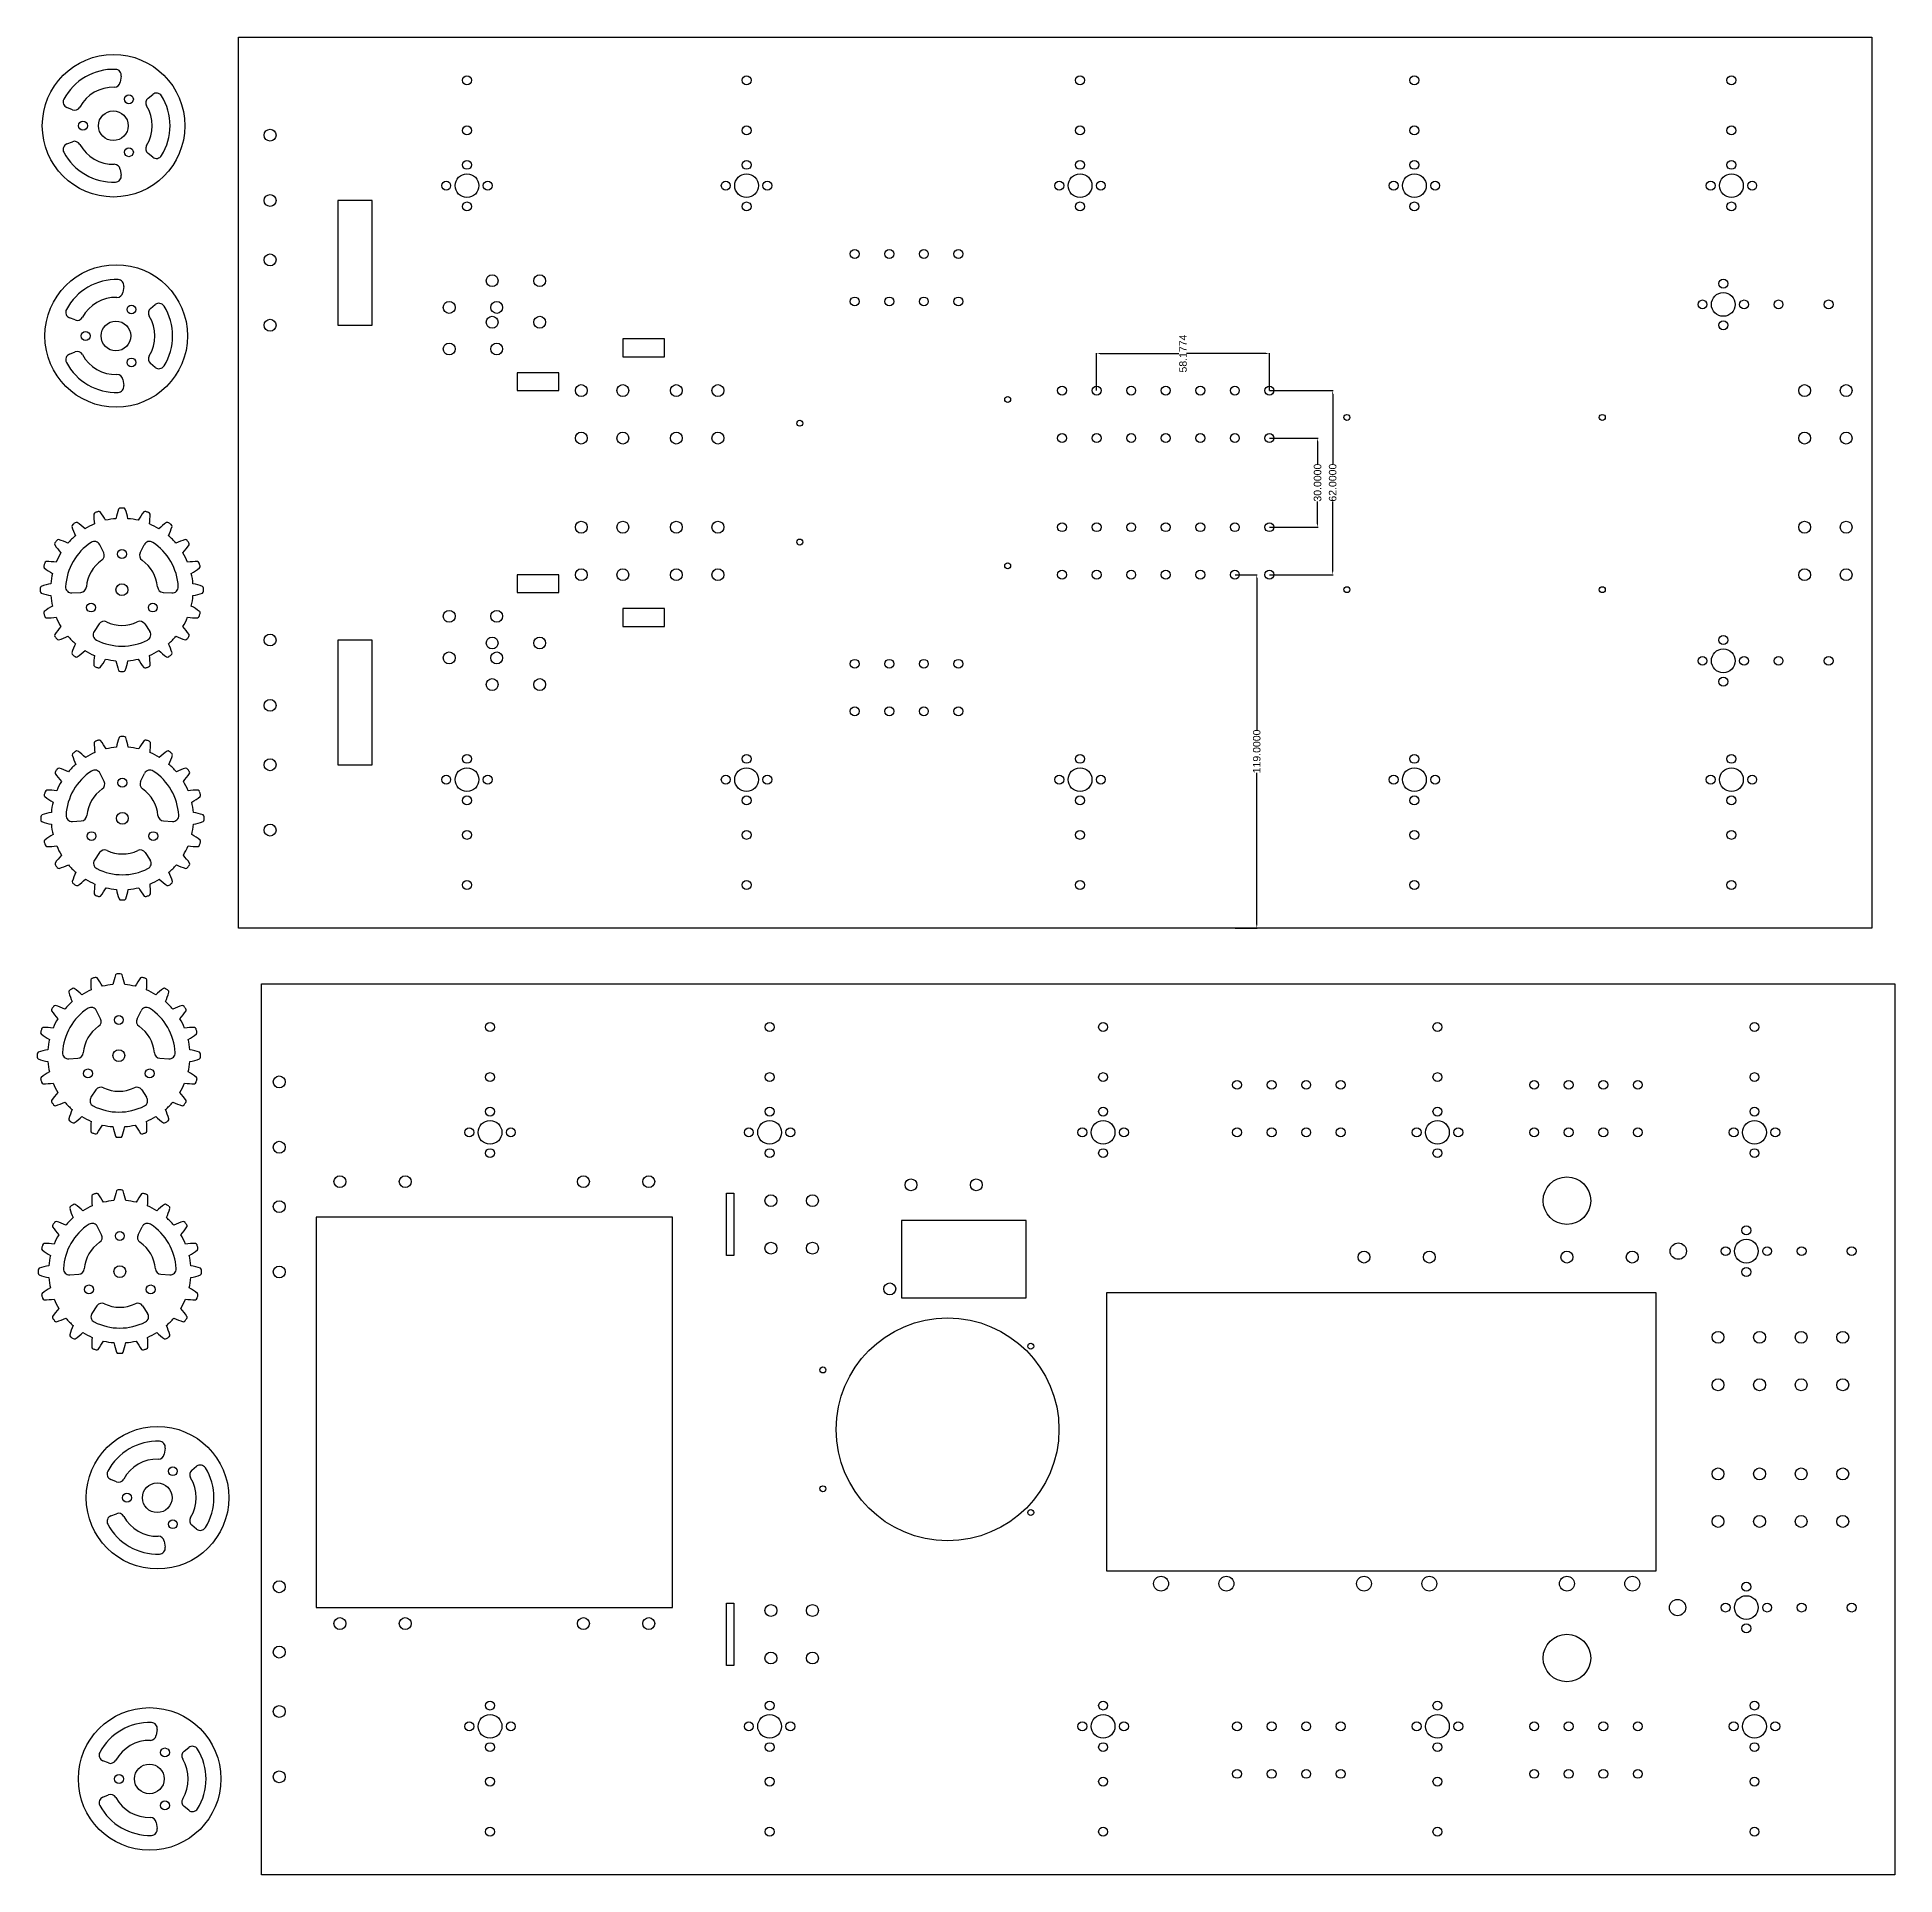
# Model space of a CAD drawing. Header units: millimetres. Extents: x -3146 to 345, y 429 to 1544.
# Drawn here: x -280 to 345, y 429 to 1048 of the extents above; entities that cross this region are included whole.
import ezdxf

# ---------------------------------------------------------------- set-up
doc = ezdxf.new("R2010")
doc.units = ezdxf.units.MM
doc.header["$MEASUREMENT"] = 0
doc.styles.get("Standard").update_dxf_attribs({"font": 'arial.ttf'})
doc.dimstyles.get("Standard").update_dxf_attribs({"dimtxt": 2.53, "dimasz": 1.18, "dimexe": 0.18, "dimexo": 0.0625, "dimgap": 0.09, "dimtad": 0, "dimtih": 1, "dimtoh": 1, "dimdec": 4, "dimzin": 0, "dimdsep": 46, "dimtxsty": 'Standard', "dimcen": 0.09, "dimclrd": 2, "dimclre": 2, "dimclrt": 2, "dimadec": 0, "dimazin": 0, "dimtfac": 1, "dimtdec": 4, "dimtofl": 0, "dimtmove": 0, "dimatfit": 3, "dimfxl": 1, "dimtolj": 1, "dimtzin": 0, "dimarcsym": 0})

# ---------------------------------------------------------------- blocks, each defined once
blk = doc.blocks.new('*U99')
for centre, radius, start, end in [((21.77, -6.54), 24.24, 160.76982, 168.71307), ((-0.48, 1.02), 0.771, 91.70127, 146.03005), ((0, -25.71), 27.5, 88.9582, 91.0418), ((0.47, 1.01), 0.78, 34.30076, 87.96792), ((-21.77, -6.54), 24.24, 11.28693, 19.23018)]:
    blk.add_arc(centre, radius, start, end)
blk = doc.blocks.new('*U100')
at = {"color": 0, "linetype": 'ByBlock', "lineweight": -2, "transparency": 16777216}
for p, rotation in [((309.5, 235.58), 17.99999999999997), ((325.39, 235.58), 341.9999999999999), ((302.33, 231.93), 35.99999999999999), ((332.55, 231.93), 324), ((296.64, 226.24), 54), ((338.24, 226.24), 305.9999999999999), ((292.99, 219.07), 72), ((341.89, 219.07), 287.9999999999999), ((291.73, 211.13), 90), ((343.15, 211.13), 269.9999999999999), ((292.99, 203.18), 108), ((341.89, 203.18), 251.9999999999999), ((296.64, 196.02), 126), ((338.24, 196.02), 234), ((302.33, 190.33), 144), ((309.5, 186.68), 162.0000000000001), ((325.39, 186.68), 198), ((332.55, 190.33), 216), ((317.44, 185.42), 180)]:
    blk.add_blockref('*U99', p, dxfattribs=dict(at, rotation=rotation))
blk.add_blockref('*U99', (317.44, 236.84), dxfattribs=at)
blk = doc.blocks.new('*U109')
for centre, radius, start, end in [((21.77, -6.54), 24.24, 160.76982, 168.71307), ((-0.48, 1.02), 0.771, 91.70127, 146.03005), ((0, -25.71), 27.5, 88.9582, 91.0418), ((0.47, 1.01), 0.78, 34.30076, 87.96792), ((-21.77, -6.54), 24.24, 11.28693, 19.23018)]:
    blk.add_arc(centre, radius, start, end)
blk = doc.blocks.new('*U110')
at = {"color": 0, "linetype": 'ByBlock', "lineweight": -2, "transparency": 16777216}
for p, rotation in [((309.5, 235.58), 17.99999999999997), ((325.39, 235.58), 341.9999999999999), ((302.33, 231.93), 35.99999999999999), ((332.55, 231.93), 324), ((296.64, 226.24), 54), ((338.24, 226.24), 305.9999999999999), ((292.99, 219.07), 72), ((341.89, 219.07), 287.9999999999999), ((291.73, 211.13), 90), ((343.15, 211.13), 269.9999999999999), ((292.99, 203.18), 108), ((341.89, 203.18), 251.9999999999999), ((296.64, 196.02), 126), ((338.24, 196.02), 234), ((302.33, 190.33), 144), ((309.5, 186.68), 162.0000000000001), ((325.39, 186.68), 198), ((332.55, 190.33), 216), ((317.44, 185.42), 180)]:
    blk.add_blockref('*U109', p, dxfattribs=dict(at, rotation=rotation))
blk.add_blockref('*U109', (317.44, 236.84), dxfattribs=at)
blk = doc.blocks.new('*U113')
for centre, radius, start, end in [((21.77, -6.54), 24.24, 160.76982, 168.71307), ((-0.48, 1.02), 0.771, 91.70127, 146.03005), ((0, -25.71), 27.5, 88.9582, 91.0418), ((0.47, 1.01), 0.78, 34.30076, 87.96792), ((-21.77, -6.54), 24.24, 11.28693, 19.23018)]:
    blk.add_arc(centre, radius, start, end)
blk = doc.blocks.new('*U114')
at = {"color": 0, "linetype": 'ByBlock', "lineweight": -2, "transparency": 16777216}
for p, rotation in [((309.5, 235.58), 17.99999999999997), ((325.39, 235.58), 341.9999999999999), ((302.33, 231.93), 35.99999999999999), ((332.55, 231.93), 324), ((296.64, 226.24), 54), ((338.24, 226.24), 305.9999999999999), ((292.99, 219.07), 72), ((341.89, 219.07), 287.9999999999999), ((291.73, 211.13), 90), ((343.15, 211.13), 269.9999999999999), ((292.99, 203.18), 108), ((341.89, 203.18), 251.9999999999999), ((296.64, 196.02), 126), ((338.24, 196.02), 234), ((302.33, 190.33), 144), ((309.5, 186.68), 162.0000000000001), ((325.39, 186.68), 198), ((332.55, 190.33), 216), ((317.44, 185.42), 180)]:
    blk.add_blockref('*U113', p, dxfattribs=dict(at, rotation=rotation))
blk.add_blockref('*U113', (317.44, 236.84), dxfattribs=at)
blk = doc.blocks.new('*U117')
for centre, radius, start, end in [((21.77, -6.54), 24.24, 160.76982, 168.71307), ((-0.48, 1.02), 0.771, 91.70127, 146.03005), ((0, -25.71), 27.5, 88.9582, 91.0418), ((0.47, 1.01), 0.78, 34.30076, 87.96792), ((-21.77, -6.54), 24.24, 11.28693, 19.23018)]:
    blk.add_arc(centre, radius, start, end)
blk = doc.blocks.new('*U118')
at = {"color": 0, "linetype": 'ByBlock', "lineweight": -2, "transparency": 16777216}
for p, rotation in [((309.5, 235.58), 17.99999999999997), ((325.39, 235.58), 341.9999999999999), ((302.33, 231.93), 35.99999999999999), ((332.55, 231.93), 324), ((296.64, 226.24), 54), ((338.24, 226.24), 305.9999999999999), ((292.99, 219.07), 72), ((341.89, 219.07), 287.9999999999999), ((291.73, 211.13), 90), ((343.15, 211.13), 269.9999999999999), ((292.99, 203.18), 108), ((341.89, 203.18), 251.9999999999999), ((296.64, 196.02), 126), ((338.24, 196.02), 234), ((302.33, 190.33), 144), ((309.5, 186.68), 162.0000000000001), ((325.39, 186.68), 198), ((332.55, 190.33), 216), ((317.44, 185.42), 180)]:
    blk.add_blockref('*U117', p, dxfattribs=dict(at, rotation=rotation))
blk.add_blockref('*U117', (317.44, 236.84), dxfattribs=at)
blk = doc.blocks.new('*D119')
at = {"color": 2, "lineweight": -2, "transparency": 16777216}
for p, q in [((134.59, 913.07), (150.93, 913.07)), ((150.75, 911.89), (150.75, 904.39)), ((150.75, 884.25), (150.75, 891.75)), ((134.59, 883.07), (150.93, 883.07))]:
    blk.add_line(p, q, dxfattribs=at)
at = {"color": 2, "transparency": 16777216}
for points in [[(150.55, 911.89), (150.94, 911.89), (150.75, 913.07)], [(150.55, 884.25), (150.94, 884.25), (150.75, 883.07)]]:
    blk.add_solid(points, dxfattribs=at)
at = {"layer": 'Defpoints', "color": 0, "transparency": 16777216}
for p in [(134.53, 913.07), (134.53, 883.07), (150.75, 883.07)]:
    blk.add_point(p, dxfattribs=at)
at = {"color": 2, "transparency": 16777216, "insert": (150.75, 898.07), "char_height": 2.53, "attachment_point": 5, "rotation": 90}
blk.add_mtext('\\A1;30.0000', dxfattribs=at)
blk = doc.blocks.new('*D120')
at = {"color": 2, "lineweight": -2, "transparency": 16777216}
for p, q in [((134.59, 929.07), (156.01, 929.07)), ((155.83, 927.89), (155.83, 904.4)), ((155.83, 868.25), (155.83, 891.74)), ((134.59, 867.07), (156.01, 867.07))]:
    blk.add_line(p, q, dxfattribs=at)
at = {"color": 2, "transparency": 16777216}
for points in [[(155.63, 927.89), (156.03, 927.89), (155.83, 929.07)], [(155.63, 868.25), (156.03, 868.25), (155.83, 867.07)]]:
    blk.add_solid(points, dxfattribs=at)
at = {"layer": 'Defpoints', "color": 0, "transparency": 16777216}
for p in [(134.53, 929.07), (134.53, 867.07), (155.83, 867.07)]:
    blk.add_point(p, dxfattribs=at)
at = {"color": 2, "transparency": 16777216, "insert": (155.83, 898.07), "char_height": 2.53, "attachment_point": 5, "rotation": 90}
blk.add_mtext('\\A1;62.0000', dxfattribs=at)
blk = doc.blocks.new('*D123')
at = {"color": 2, "lineweight": -2, "transparency": 16777216}
for p, q in [((76.35, 929.13), (76.35, 941.72)), ((77.53, 941.54), (104.06, 941.54)), ((133.35, 941.54), (106.82, 941.54)), ((134.53, 929.13), (134.53, 941.72))]:
    blk.add_line(p, q, dxfattribs=at)
at = {"color": 2, "transparency": 16777216}
for points in [[(77.53, 941.35), (77.53, 941.74), (76.35, 941.54)], [(133.35, 941.35), (133.35, 941.74), (134.53, 941.54)]]:
    blk.add_solid(points, dxfattribs=at)
at = {"layer": 'Defpoints', "color": 0, "transparency": 16777216}
for p in [(134.53, 941.54), (76.35, 929.07), (134.53, 929.07)]:
    blk.add_point(p, dxfattribs=at)
at = {"color": 2, "transparency": 16777216, "insert": (105.44, 941.54), "char_height": 2.53, "attachment_point": 5, "rotation": 90}
blk.add_mtext('\\A1;58.1774', dxfattribs=at)
blk = doc.blocks.new('*D124')
at = {"color": 2, "lineweight": -2, "transparency": 16777216}
for p, q in [((122.96, 867.07), (130.45, 867.07)), ((130.27, 865.89), (130.27, 814.76)), ((130.27, 749.25), (130.27, 800.39)), ((122.96, 748.07), (130.45, 748.07))]:
    blk.add_line(p, q, dxfattribs=at)
at = {"color": 2, "transparency": 16777216}
for points in [[(130.07, 865.89), (130.46, 865.89), (130.27, 867.07)], [(130.07, 749.25), (130.46, 749.25), (130.27, 748.07)]]:
    blk.add_solid(points, dxfattribs=at)
at = {"layer": 'Defpoints', "color": 0, "transparency": 16777216}
for p in [(122.89, 867.07), (122.89, 748.07), (130.27, 748.07)]:
    blk.add_point(p, dxfattribs=at)
at = {"color": 2, "transparency": 16777216, "insert": (130.27, 807.57), "char_height": 2.53, "attachment_point": 5, "rotation": 90}
blk.add_mtext('\\A1;119.0000', dxfattribs=at)

msp = doc.modelspace()

# ---------------------------------------------------------------- linework, layer by layer
for p, q in [((-252.0908, 1034.93388), (-252.39739, 1032.94146)), ((-243.06415, 1027.55291), (-241.49195, 1028.81463)), ((-268.51341, 1023.63687), (-270.39219, 1024.36757)), ((-270.39219, 1012.12907), (-268.51341, 1012.85977)), ((-241.49195, 1007.68201), (-243.06415, 1008.94374)), ((-252.39739, 1003.55519), (-252.0908, 1001.56276)), ((-251.21711, 964.13915), (-251.52369, 962.14673)), ((-242.19045, 956.75818), (-240.61825, 958.0199)), ((-267.63971, 952.84215), (-269.51849, 953.57285)), ((-269.51849, 941.33435), (-267.63971, 942.06505)), ((-251.52369, 932.76046), (-251.21711, 930.76804)), ((-240.61825, 936.88729), (-242.19045, 938.14901)), ((-257.98322, 874.44867), (-259.32297, 877.16141)), ((-245.7116, 874.44867), (-244.37185, 877.16141)), ((-268.69385, 860.93057), (-265.67468, 861.12668)), ((-238.02014, 861.12668), (-235.00097, 860.93057)), ((-259.53886, 850.49914), (-261.21829, 847.98252)), ((-244.15596, 850.49914), (-242.47653, 847.98252)), ((-236.73773, 839.38289), (-236.71416, 839.34757)), ((-257.83015, 797.47405), (-259.1699, 800.18679)), ((-245.55853, 797.47405), (-244.21878, 800.18679)), ((-268.54078, 783.95595), (-265.52161, 784.15206)), ((-237.86707, 784.15206), (-234.8479, 783.95595)), ((-259.38579, 773.52452), (-261.06522, 771.0079)), ((-244.00289, 773.52452), (-242.32346, 771.0079)), ((-236.58466, 762.40827), (-236.56109, 762.37295)), ((-259.02968, 717.57007), (-260.36943, 720.28281)), ((-246.75806, 717.57007), (-245.41831, 720.28281)), ((-269.74031, 704.05197), (-266.72114, 704.24808)), ((-239.0666, 704.24808), (-236.04743, 704.05197)), ((-260.58532, 693.62054), (-262.26475, 691.10391)), ((-245.20241, 693.62054), (-243.52299, 691.10391)), ((-237.78419, 682.50428), (-237.76062, 682.46897)), ((-258.69876, 644.83898), (-260.03851, 647.55171)), ((-246.42714, 644.83898), (-245.08739, 647.55171)), ((-269.40939, 631.32088), (-266.39022, 631.51699)), ((-238.73568, 631.51699), (-235.71651, 631.32088)), ((-260.2544, 620.88945), (-261.93383, 618.37282)), ((-244.87149, 620.88945), (-243.19207, 618.37282)), ((-237.45327, 609.77319), (-237.4297, 609.73787)), ((-237.29318, 572.98459), (-237.59976, 570.99217)), ((-228.26652, 565.60362), (-226.69433, 566.86534)), ((-253.71578, 561.68759), (-255.59456, 562.41829)), ((-255.59456, 550.17979), (-253.71578, 550.91049)), ((-226.69433, 545.73273), (-228.26652, 546.99445)), ((-237.59976, 541.6059), (-237.29318, 539.61348)), ((-239.96158, 478.2858), (-240.26817, 476.29338)), ((-230.93493, 470.90483), (-229.36273, 472.16655)), ((-256.38418, 466.98879), (-258.26297, 467.71949)), ((-258.26297, 455.48099), (-256.38418, 456.21169)), ((-229.36273, 451.03393), (-230.93493, 452.29566)), ((-240.26817, 446.90711), (-239.96158, 444.91468))]:
    msp.add_line(p, q)
for points in [[(-212.63863, 1048.07163), (337.36137, 1048.07163), (337.36137, 748.07163), (-212.63863, 748.07163)], [(-179.20328, 993.07163), (-179.20328, 951.07163), (-167.58674, 951.07163), (-167.58674, 993.07163)], [(-83.17733, 946.47994), (-83.17733, 940.47994), (-69.17733, 940.47994), (-69.17733, 946.47994)], [(-118.74155, 935.07163), (-118.74155, 929.07163), (-104.74155, 929.07163), (-104.74155, 935.07163)], [(-118.74155, 867.07163), (-118.74155, 861.07163), (-104.74155, 861.07163), (-104.74155, 867.07163)], [(-83.17733, 855.66333), (-83.17733, 849.66333), (-69.17733, 849.66333), (-69.17733, 855.66333)], [(-179.20328, 845.07163), (-179.20328, 803.07163), (-167.58674, 803.07163), (-167.58674, 845.07163)], [(-204.8735, 729.30954), (345.1265, 729.30954), (345.1265, 429.30954), (-204.8735, 429.30954)], [(-48.3303, 637.80954), (-48.3303, 658.80954), (-45.8303, 658.80954), (-45.8303, 637.80954)], [(-186.46229, 650.71045), (-186.46229, 519.30954), (-66.46229, 519.30954), (-66.46229, 650.71045)], [(10.59458, 649.64777), (10.59458, 623.64777), (52.59458, 623.64777), (52.59458, 649.64777)], [(79.70541, 625.30687), (79.70541, 531.71032), (264.70541, 531.71032), (264.70541, 625.30687)], [(-48.3303, 499.80954), (-48.3303, 520.80954), (-45.8303, 520.80954), (-45.8303, 499.80954)]]:
    msp.add_lwpolyline(points, close=True)
for centre, radius in [((-254.65832, 1018.24832), 24), ((-135.66442, 1033.54163), 1.5), ((-41.51914, 1033.54163), 1.5), ((70.77002, 1033.54163), 1.5), ((183.34835, 1033.54163), 1.5), ((290.09605, 1033.54163), 1.5), ((-249.50832, 1027.16838), 1.5), ((-264.95832, 1018.24832), 1.5), ((-254.74832, 1018.24832), 5), ((-201.94915, 1015.07163), 2), ((-135.66442, 1016.67163), 1.5), ((-41.51914, 1016.67163), 1.5), ((70.77002, 1016.67163), 1.5), ((183.34835, 1016.67163), 1.5), ((290.09605, 1016.67163), 1.5), ((-249.50832, 1009.32826), 1.5), ((-135.66442, 998.07163), 4), ((-135.66442, 1005.07163), 1.5), ((-41.51914, 998.07163), 4), ((-41.51914, 1005.07163), 1.5), ((70.77002, 998.07163), 4), ((70.77002, 1005.07163), 1.5), ((183.34835, 998.07163), 4), ((183.34835, 1005.07163), 1.5), ((290.09605, 998.07163), 4), ((290.09605, 1005.07163), 1.5), ((-201.94915, 993.07163), 2), ((-142.66442, 998.07163), 1.5), ((-128.66442, 998.07163), 1.5), ((-48.51914, 998.07163), 1.5), ((-34.51914, 998.07163), 1.5), ((63.77002, 998.07163), 1.5), ((77.77002, 998.07163), 1.5), ((176.34835, 998.07163), 1.5), ((190.34835, 998.07163), 1.5), ((283.09605, 998.07163), 1.5), ((297.09605, 998.07163), 1.5), ((-135.66442, 991.07163), 1.5), ((-41.51914, 991.07163), 1.5), ((70.77002, 991.07163), 1.5), ((183.34835, 991.07163), 1.5), ((290.09605, 991.07163), 1.5), ((-5.09736, 975.07163), 1.5), ((6.53811, 975.07163), 1.5), ((18.17359, 975.07163), 1.5), ((29.80907, 975.07163), 1.5), ((-253.78462, 947.4536), 24), ((-201.94915, 973.07163), 2), ((-127.17733, 966.07163), 2), ((-111.17733, 966.07163), 2), ((287.36137, 965.07163), 1.5), ((-248.63462, 956.37366), 1.5), ((-141.65253, 957.07163), 2), ((-125.65253, 957.07163), 2), ((-5.09736, 959.07163), 1.5), ((6.53811, 959.07163), 1.5), ((18.17359, 959.07163), 1.5), ((29.80907, 959.07163), 1.5), ((280.36137, 958.07163), 1.5), ((287.36137, 958.07163), 4), ((294.36137, 958.07163), 1.5), ((305.96137, 958.07163), 1.5), ((322.83137, 958.07163), 1.5), ((-253.87462, 947.4536), 5), ((-201.94915, 951.07163), 2), ((-127.17733, 952.07163), 2), ((-111.17733, 952.07163), 2), ((287.36137, 951.07163), 1.5), ((-264.08462, 947.4536), 1.5), ((-141.65253, 943.07163), 2), ((-125.65253, 943.07163), 2), ((-248.63462, 938.53353), 1.5), ((-97.17733, 929.07163), 2), ((-83.17733, 929.07163), 2), ((-65.17733, 929.07163), 2), ((-51.17733, 929.07163), 2), ((46.40457, 926.07163), 1), ((64.7155, 929.07163), 1.5), ((76.35098, 929.07163), 1.5), ((87.98645, 929.07163), 1.5), ((99.62193, 929.07163), 1.5), ((111.25741, 929.07163), 1.5), ((122.89289, 929.07163), 1.5), ((134.52836, 929.07163), 1.5), ((314.74271, 929.07163), 2), ((328.74271, 929.07163), 2), ((160.61497, 920.03295), 1), ((246.61501, 920.03304), 1), ((-97.17733, 913.07163), 2), ((-83.17733, 913.07163), 2), ((-65.17733, 913.07163), 2), ((-51.17733, 913.07163), 2), ((-23.59543, 918.07163), 1), ((64.7155, 913.07163), 1.5), ((76.35098, 913.07163), 1.5), ((87.98645, 913.07163), 1.5), ((99.62193, 913.07163), 1.5), ((111.25741, 913.07163), 1.5), ((122.89289, 913.07163), 1.5), ((134.52836, 913.07163), 1.5), ((314.74271, 913.07163), 2), ((328.74271, 913.07163), 2), ((-97.17733, 883.07163), 2), ((-83.17733, 883.07163), 2), ((-65.17733, 883.07163), 2), ((-51.17733, 883.07163), 2), ((64.7155, 883.07163), 1.5), ((76.35098, 883.07163), 1.5), ((87.98645, 883.07163), 1.5), ((99.62193, 883.07163), 1.5), ((111.25741, 883.07163), 1.5), ((122.89289, 883.07163), 1.5), ((134.52836, 883.07163), 1.5), ((314.74271, 883.07163), 2), ((328.74271, 883.07163), 2), ((-23.59543, 878.07163), 1), ((-251.84741, 874.02483), 1.5), ((46.40457, 870.07163), 1), ((-251.84741, 862.02483), 2), ((-97.17733, 867.07163), 2), ((-83.17733, 867.07163), 2), ((-65.17733, 867.07163), 2), ((-51.17733, 867.07163), 2), ((64.7155, 867.07163), 1.5), ((76.35098, 867.07163), 1.5), ((87.98645, 867.07163), 1.5), ((99.62193, 867.07163), 1.5), ((111.25741, 867.07163), 1.5), ((122.89289, 867.07163), 1.5), ((134.52836, 867.07163), 1.5), ((314.74271, 867.07163), 2), ((328.74271, 867.07163), 2), ((-262.23971, 856.02483), 1.5), ((-241.45511, 856.02483), 1.5), ((160.61542, 862.03264), 1), ((246.61501, 862.03264), 1), ((-141.65253, 853.07163), 2), ((-125.65253, 853.07163), 2), ((-201.94915, 845.07163), 2), ((-127.17733, 844.07846), 2), ((-111.17733, 844.07846), 2), ((287.36137, 845.07163), 1.5), ((-141.65253, 839.07163), 2), ((-125.65253, 839.07163), 2), ((-5.09736, 837.07163), 1.5), ((6.53811, 837.07163), 1.5), ((18.17359, 837.07163), 1.5), ((29.80907, 837.07163), 1.5), ((280.36137, 838.07163), 1.5), ((287.36137, 838.07163), 4), ((294.36137, 838.07163), 1.5), ((305.96137, 838.07163), 1.5), ((322.83137, 838.07163), 1.5), ((-127.17733, 830.07846), 2), ((-111.17733, 830.07846), 2), ((287.36137, 831.07163), 1.5), ((-201.94915, 823.07163), 2), ((-5.09736, 821.07163), 1.5), ((6.53811, 821.07163), 1.5), ((18.17359, 821.07163), 1.5), ((29.80907, 821.07163), 1.5), ((-201.94915, 803.07163), 2), ((-135.66442, 798.07163), 4), ((-135.66442, 805.07163), 1.5), ((-41.51914, 798.07163), 4), ((-41.51914, 805.07163), 1.5), ((70.77002, 798.07163), 4), ((70.77002, 805.07163), 1.5), ((183.34835, 798.07163), 4), ((183.34835, 805.07163), 1.5), ((290.09605, 798.07163), 4), ((290.09605, 805.07163), 1.5), ((-251.69434, 797.05021), 1.5), ((-142.66442, 798.07163), 1.5), ((-128.66442, 798.07163), 1.5), ((-48.51914, 798.07163), 1.5), ((-34.51914, 798.07163), 1.5), ((63.77002, 798.07163), 1.5), ((77.77002, 798.07163), 1.5), ((176.34835, 798.07163), 1.5), ((190.34835, 798.07163), 1.5), ((283.09605, 798.07163), 1.5), ((297.09605, 798.07163), 1.5), ((-135.66442, 791.07163), 1.5), ((-41.51914, 791.07163), 1.5), ((70.77002, 791.07163), 1.5), ((183.34835, 791.07163), 1.5), ((290.09605, 791.07163), 1.5), ((-251.69434, 785.05021), 2), ((-201.94915, 781.07163), 2), ((-262.08665, 779.05021), 1.5), ((-241.30204, 779.05021), 1.5), ((-135.66442, 779.47163), 1.5), ((-41.51914, 779.47163), 1.5), ((70.77002, 779.47163), 1.5), ((183.34835, 779.47163), 1.5), ((290.09605, 779.47163), 1.5), ((-135.66442, 762.60163), 1.5), ((-41.51914, 762.60163), 1.5), ((70.77002, 762.60163), 1.5), ((183.34835, 762.60163), 1.5), ((290.09605, 762.60163), 1.5), ((-252.89387, 717.14623), 1.5), ((-127.89929, 714.77954), 1.5), ((-33.75401, 714.77954), 1.5), ((78.53515, 714.77954), 1.5), ((191.11348, 714.77954), 1.5), ((297.86118, 714.77954), 1.5), ((-252.89387, 705.14623), 2), ((-263.28617, 699.14623), 1.5), ((-242.50156, 699.14623), 1.5), ((-198.8735, 696.30954), 2), ((-127.89929, 697.90954), 1.5), ((-33.75401, 697.90954), 1.5), ((78.53515, 697.90954), 1.5), ((123.6434, 695.30954), 1.5), ((135.27888, 695.30954), 1.5), ((146.91435, 695.30954), 1.5), ((158.54983, 695.30954), 1.5), ((191.11348, 697.90954), 1.5), ((223.67712, 695.30954), 1.5), ((235.3126, 695.30954), 1.5), ((246.94808, 695.30954), 1.5), ((258.58355, 695.30954), 1.5), ((297.86118, 697.90954), 1.5), ((-127.89929, 679.30954), 4), ((-127.89929, 686.30954), 1.5), ((-33.75401, 679.30954), 4), ((-33.75401, 686.30954), 1.5), ((78.53515, 679.30954), 4), ((78.53515, 686.30954), 1.5), ((191.11348, 679.30954), 4), ((191.11348, 686.30954), 1.5), ((297.86118, 679.30954), 4), ((297.86118, 686.30954), 1.5), ((-198.8735, 674.30954), 2), ((-134.89929, 679.30954), 1.5), ((-120.89929, 679.30954), 1.5), ((-40.75401, 679.30954), 1.5), ((-26.75401, 679.30954), 1.5), ((71.53515, 679.30954), 1.5), ((85.53515, 679.30954), 1.5), ((123.6434, 679.30954), 1.5), ((135.27888, 679.30954), 1.5), ((146.91435, 679.30954), 1.5), ((158.54983, 679.30954), 1.5), ((184.11348, 679.30954), 1.5), ((198.11348, 679.30954), 1.5), ((223.67712, 679.30954), 1.5), ((235.3126, 679.30954), 1.5), ((246.94808, 679.30954), 1.5), ((258.58355, 679.30954), 1.5), ((290.86118, 679.30954), 1.5), ((304.86118, 679.30954), 1.5), ((-127.89929, 672.30954), 1.5), ((-33.75401, 672.30954), 1.5), ((78.53515, 672.30954), 1.5), ((191.11348, 672.30954), 1.5), ((297.86118, 672.30954), 1.5), ((-178.46229, 662.71045), 2), ((-156.46229, 662.71045), 2), ((-96.46229, 662.71045), 2), ((-74.46229, 662.71045), 2), ((13.82924, 661.64777), 2), ((35.82924, 661.64777), 2), ((234.70541, 656.30954), 8), ((-33.3303, 656.30954), 2), ((-19.3303, 656.30954), 2), ((-198.8735, 654.30954), 2), ((-252.56295, 644.41514), 1.5), ((295.1265, 646.30954), 1.5), ((-33.3303, 640.30954), 2), ((-19.3303, 640.30954), 2), ((166.38011, 637.30687), 2), ((188.38011, 637.30687), 2), ((234.70541, 637.30687), 2), ((256.70541, 637.30687), 2), ((272.21778, 639.30954), 2.75), ((288.1265, 639.30954), 1.5), ((295.1265, 639.30954), 4), ((302.1265, 639.30954), 1.5), ((313.7265, 639.30954), 1.5), ((330.5965, 639.30954), 1.5), ((-252.56295, 632.41514), 2), ((-198.8735, 632.30954), 2), ((295.1265, 632.30954), 1.5), ((-262.95525, 626.41514), 1.5), ((-242.17064, 626.41514), 1.5), ((6.69361, 626.6011), 2), ((26.1697, 579.30954), 37.5), ((54.1697, 607.30954), 1), ((285.58648, 610.30954), 2), ((299.58648, 610.30954), 2), ((313.58648, 610.30954), 2), ((327.58648, 610.30954), 2), ((-15.8303, 599.30954), 1), ((285.58648, 594.30954), 2), ((299.58648, 594.30954), 2), ((313.58648, 594.30954), 2), ((327.58648, 594.30954), 2), ((-239.86069, 556.29904), 24), ((-234.71069, 565.2191), 1.5), ((285.58648, 564.30954), 2), ((299.58648, 564.30954), 2), ((313.58648, 564.30954), 2), ((327.58648, 564.30954), 2), ((-250.16069, 556.29904), 1.5), ((-239.95069, 556.29904), 5), ((-15.8303, 559.30954), 1), ((54.1697, 551.30954), 1), ((-234.71069, 547.37897), 1.5), ((285.58648, 548.30954), 2), ((299.58648, 548.30954), 2), ((313.58648, 548.30954), 2), ((327.58648, 548.30954), 2), ((-198.8735, 526.30954), 2), ((98.0548, 527.35942), 2.5), ((120.0548, 527.35942), 2.5), ((166.38011, 527.35942), 2.5), ((188.38011, 527.35942), 2.5), ((234.70541, 527.35942), 2.5), ((256.70541, 527.35942), 2.5), ((295.1265, 526.30954), 1.5), ((-33.3303, 518.30954), 2), ((-19.3303, 518.30954), 2), ((271.95541, 519.30954), 2.75), ((288.1265, 519.30954), 1.5), ((295.1265, 519.30954), 4), ((302.1265, 519.30954), 1.5), ((313.7265, 519.30954), 1.5), ((330.5965, 519.30954), 1.5), ((-178.46229, 513.90863), 2), ((-156.46229, 513.90863), 2), ((-96.46229, 513.90863), 2), ((-74.46229, 513.90863), 2), ((295.1265, 512.30954), 1.5), ((234.70541, 502.30954), 8), ((-198.8735, 504.30954), 2), ((-33.3303, 502.30954), 2), ((-19.3303, 502.30954), 2), ((-242.52909, 461.60024), 24), ((-198.8735, 484.30954), 2), ((-127.89929, 479.30954), 4), ((-127.89929, 486.30954), 1.5), ((-33.75401, 479.30954), 4), ((-33.75401, 486.30954), 1.5), ((78.53515, 479.30954), 4), ((78.53515, 486.30954), 1.5), ((191.11348, 479.30954), 4), ((191.11348, 486.30954), 1.5), ((297.86118, 479.30954), 4), ((297.86118, 486.30954), 1.5), ((-134.89929, 479.30954), 1.5), ((-120.89929, 479.30954), 1.5), ((-40.75401, 479.30954), 1.5), ((-26.75401, 479.30954), 1.5), ((71.53515, 479.30954), 1.5), ((85.53515, 479.30954), 1.5), ((123.6434, 479.30954), 1.5), ((135.27888, 479.30954), 1.5), ((146.91435, 479.30954), 1.5), ((158.54983, 479.30954), 1.5), ((184.11348, 479.30954), 1.5), ((198.11348, 479.30954), 1.5), ((223.67712, 479.30954), 1.5), ((235.3126, 479.30954), 1.5), ((246.94808, 479.30954), 1.5), ((258.58355, 479.30954), 1.5), ((290.86118, 479.30954), 1.5), ((304.86118, 479.30954), 1.5), ((-237.37909, 470.5203), 1.5), ((-127.89929, 472.30954), 1.5), ((-33.75401, 472.30954), 1.5), ((78.53515, 472.30954), 1.5), ((191.11348, 472.30954), 1.5), ((297.86118, 472.30954), 1.5), ((-252.82909, 461.60024), 1.5), ((-242.61909, 461.60024), 5), ((-198.8735, 462.30954), 2), ((123.6434, 463.30954), 1.5), ((135.27888, 463.30954), 1.5), ((146.91435, 463.30954), 1.5), ((158.54983, 463.30954), 1.5), ((223.67712, 463.30954), 1.5), ((235.3126, 463.30954), 1.5), ((246.94808, 463.30954), 1.5), ((258.58355, 463.30954), 1.5), ((-127.89929, 460.70954), 1.5), ((-33.75401, 460.70954), 1.5), ((78.53515, 460.70954), 1.5), ((191.11348, 460.70954), 1.5), ((297.86118, 460.70954), 1.5), ((-237.37909, 452.68018), 1.5), ((-127.89929, 443.83954), 1.5), ((-33.75401, 443.83954), 1.5), ((78.53515, 443.83954), 1.5), ((191.11348, 443.83954), 1.5), ((297.86118, 443.83954), 1.5)]:
    msp.add_circle(centre, radius)
for centre, radius, start, end in [((-254.65832, 1018.24832), 19, 88.00848235, 151.99151765), ((-254.37413, 1033.24563), 2, 268.91441098, 351.25215532), ((-254.06754, 1035.23805), 2, 351.25215532, 88.00848235), ((-269.66724, 1026.23156), 2, 151.99151765, 248.74784468), ((-254.65832, 1018.24832), 13, 88.91441098, 151.08558902), ((-241.81236, 1025.99309), 2, 128.74784468, 211.08558902), ((-240.24016, 1027.25482), 2, 31.99151765, 128.74784468), ((-254.65832, 1018.24832), 19, 328.00848235, 31.99151765), ((-267.78846, 1025.50086), 2, 248.74784468, 331.08558902), ((-254.65832, 1018.24832), 13, 328.91441098, 31.08558902), ((-269.66724, 1010.26508), 2, 111.25215532, 208.00848235), ((-254.65832, 1018.24832), 19, 208.00848235, 271.99151765), ((-267.78846, 1010.99578), 2, 28.91441098, 111.25215532), ((-254.65832, 1018.24832), 13, 208.91441098, 271.08558902), ((-241.81236, 1010.50355), 2, 148.91441098, 231.25215532), ((-240.24016, 1009.24183), 2, 231.25215532, 328.00848235), ((-254.37413, 1003.25102), 2, 8.74784468, 91.08558902), ((-254.06754, 1001.25859), 2, 271.99151765, 8.74784468), ((-253.78462, 947.4536), 19, 88.00848235, 151.99151765), ((-253.19384, 964.44333), 2, 351.25215532, 88.00848235), ((-253.78462, 947.4536), 13, 88.91441098, 151.08558902), ((-253.50043, 962.4509), 2, 268.91441098, 351.25215532), ((-239.36647, 956.46009), 2, 31.99151765, 128.74784468), ((-253.78462, 947.4536), 19, 328.00848235, 31.99151765), ((-268.79354, 955.43683), 2, 151.99151765, 248.74784468), ((-266.91476, 954.70613), 2, 248.74784468, 331.08558902), ((-240.93866, 955.19836), 2, 128.74784468, 211.08558902), ((-253.78462, 947.4536), 13, 328.91441098, 31.08558902), ((-268.79354, 939.47036), 2, 111.25215532, 208.00848235), ((-253.78462, 947.4536), 19, 208.00848235, 271.99151765), ((-266.91476, 940.20106), 2, 28.91441098, 111.25215532), ((-253.78462, 947.4536), 13, 208.91441098, 271.08558902), ((-240.93866, 939.70883), 2, 148.91441098, 231.25215532), ((-253.50043, 932.45629), 2, 8.74784468, 91.08558902), ((-239.36647, 938.4471), 2, 231.25215532, 328.00848235), ((-253.19384, 930.46386), 2, 271.99151765, 8.74784468), ((-251.84741, 862.02483), 24, 112.78019185, 121.21980815), ((-251.84741, 862.02483), 24, 94.78019185, 103.21980815), ((-251.84741, 862.02483), 24, 76.78019185, 85.21980815), ((-251.84741, 862.02483), 24, 58.78019185, 67.21980815), ((-251.84741, 862.02483), 19, 123.03989953, 176.96010047), ((-251.84741, 862.02483), 24, 130.78019185, 139.21980815), ((-261.1162, 876.27578), 2, 26.2835725, 123.03989953), ((-242.57862, 876.27578), 2, 56.96010047, 153.7164275), ((-251.84741, 862.02483), 19, 3.03989953, 56.96010047), ((-251.84741, 862.02483), 24, 40.78019185, 49.21980815), ((-251.84741, 862.02483), 24, 148.78019185, 157.21980815), ((-251.84741, 862.02483), 12, 124.4967832, 175.5032168), ((-259.77645, 873.56304), 2, 304.4967832, 26.2835725), ((-243.91837, 873.56304), 2, 153.7164275, 235.5032168), ((-251.84741, 862.02483), 12, 4.4967832, 55.5032168), ((-251.84741, 862.02483), 24, 22.78019185, 31.21980815), ((-251.84741, 862.02483), 24, 166.78019185, 175.21980815), ((-251.84741, 862.02483), 24, 4.78019185, 13.21980815), ((-251.84741, 862.02483), 24, 184.78019185, 193.21980815), ((-268.82349, 862.92637), 2, 176.96010047, 273.7164275), ((-265.80431, 863.12248), 2, 273.7164275, 355.5032168), ((-237.89051, 863.12248), 2, 184.4967832, 266.2835725), ((-234.87133, 862.92637), 2, 266.2835725, 3.03989953), ((-251.84741, 862.02483), 24, 346.78019185, 355.21980815), ((-251.84741, 862.02483), 24, 202.78019185, 211.21980815), ((-257.87527, 849.38898), 2, 64.4967832, 146.2835725), ((-251.84741, 862.02483), 12, 244.4967832, 295.5032168), ((-245.81955, 849.38898), 2, 33.7164275, 115.5032168), ((-251.84741, 862.02483), 24, 328.78019185, 337.21980815), ((-251.84741, 862.02483), 24, 220.78019185, 229.21980815), ((-259.5547, 846.87235), 2, 146.2835725, 243.03989953), ((-251.84741, 862.02483), 19, 243.03989953, 296.96010047), ((-244.14012, 846.87235), 2, 296.96010047, 33.7164275), ((-251.84741, 862.02483), 24, 310.78019185, 319.21980815), ((-251.84741, 862.02483), 24, 238.78019185, 247.21980815), ((-251.84741, 862.02483), 24, 256.78019185, 265.21980815), ((-251.84741, 862.02483), 24, 274.78019185, 283.21980815), ((-251.84741, 862.02483), 24, 292.78019185, 301.21980815), ((-251.69434, 785.05021), 24, 112.78019185, 121.21980815), ((-251.69434, 785.05021), 24, 94.78019185, 103.21980815), ((-251.69434, 785.05021), 24, 76.78019185, 85.21980815), ((-251.69434, 785.05021), 24, 58.78019185, 67.21980815), ((-251.69434, 785.05021), 19, 123.03989953, 176.96010047), ((-251.69434, 785.05021), 24, 130.78019185, 139.21980815), ((-260.96313, 799.30116), 2, 26.2835725, 123.03989953), ((-242.42555, 799.30116), 2, 56.96010047, 153.7164275), ((-251.69434, 785.05021), 19, 3.03989953, 56.96010047), ((-251.69434, 785.05021), 24, 40.78019185, 49.21980815), ((-251.69434, 785.05021), 24, 148.78019185, 157.21980815), ((-251.69434, 785.05021), 12, 124.4967832, 175.5032168), ((-259.62338, 796.58843), 2, 304.4967832, 26.2835725), ((-243.7653, 796.58843), 2, 153.7164275, 235.5032168), ((-251.69434, 785.05021), 12, 4.4967832, 55.5032168), ((-251.69434, 785.05021), 24, 22.78019185, 31.21980815), ((-251.69434, 785.05021), 24, 166.78019185, 175.21980815), ((-251.69434, 785.05021), 24, 4.78019185, 13.21980815), ((-251.69434, 785.05021), 24, 184.78019185, 193.21980815), ((-268.67042, 785.95175), 2, 176.96010047, 273.7164275), ((-265.65124, 786.14786), 2, 273.7164275, 355.5032168), ((-237.73744, 786.14786), 2, 184.4967832, 266.2835725), ((-234.71826, 785.95175), 2, 266.2835725, 3.03989953), ((-251.69434, 785.05021), 24, 346.78019185, 355.21980815), ((-251.69434, 785.05021), 24, 202.78019185, 211.21980815), ((-251.69434, 785.05021), 24, 328.78019185, 337.21980815), ((-259.40163, 769.89773), 2, 146.2835725, 243.03989953), ((-257.7222, 772.41436), 2, 64.4967832, 146.2835725), ((-251.69434, 785.05021), 12, 244.4967832, 295.5032168), ((-245.66648, 772.41436), 2, 33.7164275, 115.5032168), ((-243.98705, 769.89773), 2, 296.96010047, 33.7164275), ((-251.69434, 785.05021), 24, 220.78019185, 229.21980815), ((-251.69434, 785.05021), 24, 238.78019185, 247.21980815), ((-251.69434, 785.05021), 19, 243.03989953, 296.96010047), ((-251.69434, 785.05021), 24, 292.78019185, 301.21980815), ((-251.69434, 785.05021), 24, 310.78019185, 319.21980815), ((-251.69434, 785.05021), 24, 256.78019185, 265.21980815), ((-251.69434, 785.05021), 24, 274.78019185, 283.21980815), ((-252.89387, 705.14623), 24, 112.78019185, 121.21980815), ((-252.89387, 705.14623), 24, 94.78019185, 103.21980815), ((-252.89387, 705.14623), 24, 76.78019185, 85.21980815), ((-252.89387, 705.14623), 24, 58.78019185, 67.21980815), ((-252.89387, 705.14623), 19, 123.03989953, 176.96010047), ((-252.89387, 705.14623), 24, 130.78019185, 139.21980815), ((-262.16266, 719.39718), 2, 26.2835725, 123.03989953), ((-243.62508, 719.39718), 2, 56.96010047, 153.7164275), ((-252.89387, 705.14623), 19, 3.03989953, 56.96010047), ((-252.89387, 705.14623), 24, 40.78019185, 49.21980815), ((-252.89387, 705.14623), 24, 148.78019185, 157.21980815), ((-252.89387, 705.14623), 12, 124.4967832, 175.5032168), ((-260.82291, 716.68444), 2, 304.4967832, 26.2835725), ((-244.96483, 716.68444), 2, 153.7164275, 235.5032168), ((-252.89387, 705.14623), 12, 4.4967832, 55.5032168), ((-252.89387, 705.14623), 24, 22.78019185, 31.21980815), ((-252.89387, 705.14623), 24, 166.78019185, 175.21980815), ((-252.89387, 705.14623), 24, 4.78019185, 13.21980815), ((-252.89387, 705.14623), 24, 184.78019185, 193.21980815), ((-269.86995, 706.04776), 2, 176.96010047, 273.7164275), ((-266.85077, 706.24387), 2, 273.7164275, 355.5032168), ((-238.93697, 706.24387), 2, 184.4967832, 266.2835725), ((-235.91779, 706.04776), 2, 266.2835725, 3.03989953), ((-252.89387, 705.14623), 24, 346.78019185, 355.21980815), ((-252.89387, 705.14623), 24, 202.78019185, 211.21980815), ((-258.92173, 692.51037), 2, 64.4967832, 146.2835725), ((-246.866, 692.51037), 2, 33.7164275, 115.5032168), ((-252.89387, 705.14623), 24, 328.78019185, 337.21980815), ((-252.89387, 705.14623), 24, 220.78019185, 229.21980815), ((-260.60116, 689.99375), 2, 146.2835725, 243.03989953), ((-252.89387, 705.14623), 19, 243.03989953, 296.96010047), ((-252.89387, 705.14623), 12, 244.4967832, 295.5032168), ((-245.18658, 689.99375), 2, 296.96010047, 33.7164275), ((-252.89387, 705.14623), 24, 310.78019185, 319.21980815), ((-252.89387, 705.14623), 24, 238.78019185, 247.21980815), ((-252.89387, 705.14623), 24, 292.78019185, 301.21980815), ((-252.89387, 705.14623), 24, 256.78019185, 265.21980815), ((-252.89387, 705.14623), 24, 274.78019185, 283.21980815), ((-252.56295, 632.41514), 24, 130.78019185, 139.21980815), ((-252.56295, 632.41514), 24, 112.78019185, 121.21980815), ((-252.56295, 632.41514), 24, 94.78019185, 103.21980815), ((-252.56295, 632.41514), 24, 76.78019185, 85.21980815), ((-252.56295, 632.41514), 24, 58.78019185, 67.21980815), ((-252.56295, 632.41514), 24, 40.78019185, 49.21980815), ((-252.56295, 632.41514), 24, 148.78019185, 157.21980815), ((-252.56295, 632.41514), 19, 123.03989953, 176.96010047), ((-261.83174, 646.66608), 2, 26.2835725, 123.03989953), ((-260.49199, 643.95335), 2, 304.4967832, 26.2835725), ((-244.63391, 643.95335), 2, 153.7164275, 235.5032168), ((-243.29416, 646.66608), 2, 56.96010047, 153.7164275), ((-252.56295, 632.41514), 19, 3.03989953, 56.96010047), ((-252.56295, 632.41514), 24, 22.78019185, 31.21980815), ((-252.56295, 632.41514), 12, 124.4967832, 175.5032168), ((-252.56295, 632.41514), 12, 4.4967832, 55.5032168), ((-252.56295, 632.41514), 24, 166.78019185, 175.21980815), ((-269.53903, 633.31667), 2, 176.96010047, 273.7164275), ((-266.51985, 633.51278), 2, 273.7164275, 355.5032168), ((-238.60605, 633.51278), 2, 184.4967832, 266.2835725), ((-235.58687, 633.31667), 2, 266.2835725, 3.03989953), ((-252.56295, 632.41514), 24, 4.78019185, 13.21980815), ((-252.56295, 632.41514), 24, 184.78019185, 193.21980815), ((-252.56295, 632.41514), 24, 346.78019185, 355.21980815), ((-252.56295, 632.41514), 24, 202.78019185, 211.21980815), ((-258.59081, 619.77928), 2, 64.4967832, 146.2835725), ((-252.56295, 632.41514), 12, 244.4967832, 295.5032168), ((-246.53508, 619.77928), 2, 33.7164275, 115.5032168), ((-252.56295, 632.41514), 24, 328.78019185, 337.21980815), ((-252.56295, 632.41514), 24, 220.78019185, 229.21980815), ((-260.27024, 617.26265), 2, 146.2835725, 243.03989953), ((-252.56295, 632.41514), 19, 243.03989953, 296.96010047), ((-244.85566, 617.26265), 2, 296.96010047, 33.7164275), ((-252.56295, 632.41514), 24, 310.78019185, 319.21980815), ((-252.56295, 632.41514), 24, 238.78019185, 247.21980815), ((-252.56295, 632.41514), 24, 256.78019185, 265.21980815), ((-252.56295, 632.41514), 24, 274.78019185, 283.21980815), ((-252.56295, 632.41514), 24, 292.78019185, 301.21980815), ((-239.86069, 556.29904), 19, 88.00848235, 151.99151765), ((-239.86069, 556.29904), 13, 88.91441098, 151.08558902), ((-239.5765, 571.29634), 2, 268.91441098, 351.25215532), ((-239.26991, 573.28877), 2, 351.25215532, 88.00848235), ((-254.86962, 564.28227), 2, 151.99151765, 248.74784468), ((-227.01473, 564.0438), 2, 128.74784468, 211.08558902), ((-239.86069, 556.29904), 13, 328.91441098, 31.08558902), ((-225.44254, 565.30553), 2, 31.99151765, 128.74784468), ((-239.86069, 556.29904), 19, 328.00848235, 31.99151765), ((-252.99083, 563.55157), 2, 248.74784468, 331.08558902), ((-252.99083, 549.0465), 2, 28.91441098, 111.25215532), ((-254.86962, 548.3158), 2, 111.25215532, 208.00848235), ((-239.86069, 556.29904), 19, 208.00848235, 271.99151765), ((-239.86069, 556.29904), 13, 208.91441098, 271.08558902), ((-227.01473, 548.55427), 2, 148.91441098, 231.25215532), ((-225.44254, 547.29254), 2, 231.25215532, 328.00848235), ((-239.5765, 541.30173), 2, 8.74784468, 91.08558902), ((-239.26991, 539.3093), 2, 271.99151765, 8.74784468), ((-242.52909, 461.60024), 19, 88.00848235, 151.99151765), ((-242.2449, 476.59755), 2, 268.91441098, 351.25215532), ((-241.93832, 478.58997), 2, 351.25215532, 88.00848235), ((-257.53802, 469.58348), 2, 151.99151765, 248.74784468), ((-242.52909, 461.60024), 13, 88.91441098, 151.08558902), ((-229.68314, 469.34501), 2, 128.74784468, 211.08558902), ((-228.11094, 470.60674), 2, 31.99151765, 128.74784468), ((-242.52909, 461.60024), 19, 328.00848235, 31.99151765), ((-255.65924, 468.85278), 2, 248.74784468, 331.08558902), ((-242.52909, 461.60024), 13, 328.91441098, 31.08558902), ((-257.53802, 453.617), 2, 111.25215532, 208.00848235), ((-242.52909, 461.60024), 19, 208.00848235, 271.99151765), ((-255.65924, 454.3477), 2, 28.91441098, 111.25215532), ((-242.52909, 461.60024), 13, 208.91441098, 271.08558902), ((-229.68314, 453.85547), 2, 148.91441098, 231.25215532), ((-228.11094, 452.59375), 2, 231.25215532, 328.00848235), ((-242.2449, 446.60293), 2, 8.74784468, 91.08558902), ((-241.93832, 444.61051), 2, 271.99151765, 8.74784468)]:
    msp.add_arc(centre, radius, start, end)

# ---------------------------------------------------------------- block references
for name, p in [('*U118', (-569.28877, 650.89578)), ('*U114', (-569.1357, 573.92116)), ('*U110', (-570.33523, 494.01717)), ('*U100', (-570.00431, 421.28608))]:
    msp.add_blockref(name, p)

# ---------------------------------------------------------------- dimensions: what is measured, and where the dimension line sits
for base, p1, p2, angle, picture, middle in [((134.52836, 941.54214), (76.35098, 929.07163), (134.52836, 929.07163), 180, '*D123', (105.43967, 941.54214)), ((155.83154, 867.07163), (134.52836, 929.07163), (134.52836, 867.07163), 90, '*D120', (155.83154, 898.07163)), ((150.74603, 883.07163), (134.52836, 913.07163), (134.52836, 883.07163), 90, '*D119', (150.74603, 898.07163)), ((130.26815, 748.07163), (122.89289, 867.07163), (122.89289, 748.07163), 90, '*D124', (130.26815, 807.57163))]:
    dim = msp.add_linear_dim(base=base, p1=p1, p2=p2, angle=angle, dimstyle='Standard')
    dim.commit()
    dim.dimension.update_dxf_attribs({"geometry": picture, "text_midpoint": middle})

doc.saveas('drawing.dxf')
